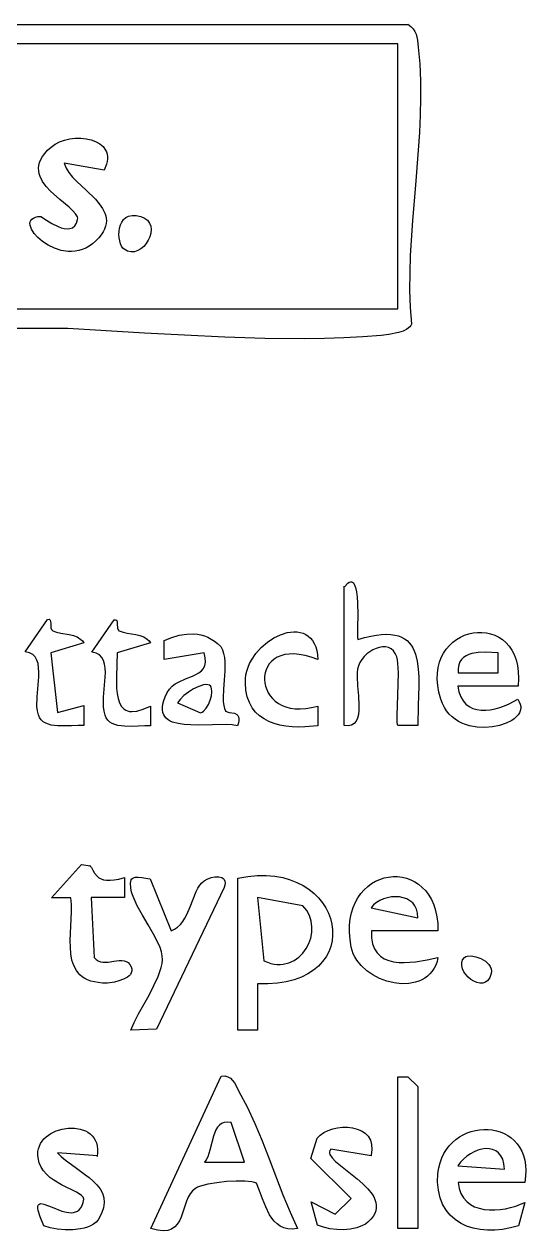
# Model space of a CAD drawing. Header units: millimetres. Extents: x 175 to 239, y 0 to 181.
# Drawn here: x 226.42 to 230.89, y 122.89 to 133.63 of the extents above; entities that cross this region are included whole.
import ezdxf

# ---------------------------------------------------------------- set-up
doc = ezdxf.new("R2010")
doc.units = ezdxf.units.MM
doc.layers.get('0').update_dxf_attribs({"linetype": 'CONTINUOUS'})

msp = doc.modelspace()

# ---------------------------------------------------------------- linework, layer by layer
at = {"color": 5}
msp.add_lwpolyline([(184.172819, 133.621636), (229.836409, 133.621636), (229.836409, 133.625164), (229.864225, 133.604796), (229.884971, 133.583271), (229.899847, 133.560423), (229.910052, 133.536087), (229.921241, 133.482289), (229.928132, 133.420552), (229.941721, 133.271975), (229.948706, 133.121428), (229.950006, 132.969176), (229.946542, 132.815483), (229.939233, 132.660611), (229.929, 132.504825), (229.903437, 132.191562), (229.877213, 131.877803), (229.857686, 131.565656), (229.852734, 131.410847), (229.852215, 131.257231), (229.857051, 131.105072), (229.868159, 130.954634), (229.862978, 130.941975), (229.854324, 130.930422), (229.828251, 130.910426), (229.793249, 130.894234), (229.752625, 130.881432), (229.667737, 130.864345), (229.600048, 130.855856), (229.434726, 130.843236), (229.265853, 130.834269), (229.093931, 130.828641), (228.919462, 130.826035), (228.564886, 130.828633), (228.206134, 130.83954), (227.847217, 130.856235), (227.492144, 130.876196), (226.809574, 130.915828), (184.172819, 130.915828)], dxfattribs=at)
for points in [[(229.748215, 133.448775), (184.352736, 133.448775), (184.292763, 131.092217), (229.748215, 131.092217), (229.748215, 133.448775)], [(227.13413, 132.32694), (226.777824, 132.386913), (226.794209, 132.344653), (226.819613, 132.303665), (226.852137, 132.263649), (226.889886, 132.224304), (226.973471, 132.146431), (227.055195, 132.067649), (227.090619, 132.027167), (227.119887, 131.985559), (227.141105, 131.942524), (227.148102, 131.920379), (227.152375, 131.897764), (227.153687, 131.874643), (227.1518, 131.850978), (227.146479, 131.826731), (227.137485, 131.801866), (227.124582, 131.776345), (227.107533, 131.750129), (227.0861, 131.723183), (227.060046, 131.695468), (227.031076, 131.669693), (227.00117, 131.648431), (226.970512, 131.631442), (226.939282, 131.618484), (226.907661, 131.609316), (226.875832, 131.603698), (226.843976, 131.601389), (226.812275, 131.602147), (226.750061, 131.611903), (226.690642, 131.631037), (226.635471, 131.657624), (226.586001, 131.689735), (226.543682, 131.725443), (226.509967, 131.762819), (226.486309, 131.799938), (226.474159, 131.83487), (226.472853, 131.850914), (226.474969, 131.865689), (226.480689, 131.878954), (226.490192, 131.890467), (226.503662, 131.899988), (226.52128, 131.907277), (226.543227, 131.912091), (226.569685, 131.91419), (226.62194, 131.881503), (226.669152, 131.85224), (226.723143, 131.824673), (226.750976, 131.81394), (226.778458, 131.806531), (226.804906, 131.80341), (226.829638, 131.805545), (226.851973, 131.813902), (226.871227, 131.829448), (226.88672, 131.853147), (226.897768, 131.885968), (226.898252, 131.897812), (226.895269, 131.910194), (226.880088, 131.936569), (226.854593, 131.965095), (226.821149, 131.99577), (226.739886, 132.06357), (226.655233, 132.139968), (226.617553, 132.181392), (226.586125, 132.224966), (226.563316, 132.270689), (226.555884, 132.294357), (226.551495, 132.318562), (226.550443, 132.343305), (226.553026, 132.368585), (226.559539, 132.394402), (226.570277, 132.420757), (226.585537, 132.44765), (226.605615, 132.47508), (226.630807, 132.503047), (226.661407, 132.531552), (226.696792, 132.556927), (226.737282, 132.577454), (226.781617, 132.593083), (226.828536, 132.603761), (226.876777, 132.609437), (226.925081, 132.610059), (226.972186, 132.605575), (227.016831, 132.595934), (227.057755, 132.581084), (227.093698, 132.560973), (227.123398, 132.53555), (227.145595, 132.504763), (227.153485, 132.487341), (227.159027, 132.46856), (227.162063, 132.448411), (227.162434, 132.42689), (227.159985, 132.403988), (227.154556, 132.3797), (227.13413, 132.32694)], [(227.310519, 131.621384), (227.29854, 131.632967), (227.287946, 131.649882), (227.279048, 131.67118), (227.272154, 131.695909), (227.267575, 131.723118), (227.265622, 131.751857), (227.266604, 131.781175), (227.270831, 131.810121), (227.278614, 131.837743), (227.290261, 131.863092), (227.306085, 131.885217), (227.326394, 131.903166), (227.351498, 131.915988), (227.381708, 131.922734), (227.417334, 131.922451), (227.458685, 131.91419), (227.493725, 131.89974), (227.519891, 131.879615), (227.53782, 131.854922), (227.548148, 131.826767), (227.551509, 131.796256), (227.54854, 131.764494), (227.539877, 131.732587), (227.526154, 131.701641), (227.508008, 131.672763), (227.486074, 131.647057), (227.460988, 131.62563), (227.433385, 131.609588), (227.403901, 131.600037), (227.373171, 131.598082), (227.341832, 131.604829), (227.310519, 131.621384)], [(229.271965, 128.619243), (229.301023, 128.650793), (229.313622, 128.659404), (229.325012, 128.663616), (229.335253, 128.663715), (229.344402, 128.659985), (229.352519, 128.65271), (229.359663, 128.642174), (229.371265, 128.612456), (229.379679, 128.573106), (229.385375, 128.526398), (229.388822, 128.474604), (229.390855, 128.364857), (229.389539, 128.262055), (229.388636, 128.184389), (229.389516, 128.160666), (229.391909, 128.150048), (229.451168, 128.166585), (229.506024, 128.17924), (229.556643, 128.188138), (229.60319, 128.193408), (229.64583, 128.195178), (229.684729, 128.193573), (229.720051, 128.188722), (229.751963, 128.180751), (229.78063, 128.169788), (229.806217, 128.155961), (229.828889, 128.139396), (229.848812, 128.120221), (229.866151, 128.098562), (229.881072, 128.074548), (229.893739, 128.048305), (229.904319, 128.019961), (229.919877, 127.957479), (229.929069, 127.888118), (229.933217, 127.812896), (229.933644, 127.732833), (229.928628, 127.562253), (229.924604, 127.38452), (229.748215, 127.38452), (229.744453, 127.394126), (229.742262, 127.412914), (229.7416, 127.473431), (229.748215, 127.653954), (229.752184, 127.852337), (229.748215, 127.935178), (229.743874, 127.968477), (229.737632, 127.994826), (229.724756, 128.025069), (229.707721, 128.048583), (229.687162, 128.065752), (229.663713, 128.076957), (229.638012, 128.082581), (229.610693, 128.083007), (229.582393, 128.078616), (229.553746, 128.069791), (229.525389, 128.056915), (229.497956, 128.04037), (229.472084, 128.020538), (229.448409, 127.997803), (229.427565, 127.972545), (229.410189, 127.945148), (229.396916, 127.915994), (229.388381, 127.885465), (229.384825, 127.854337), (229.38424, 127.818506), (229.388988, 127.736747), (229.396629, 127.648208), (229.401169, 127.560909), (229.400404, 127.520231), (229.396615, 127.482871), (229.389054, 127.44983), (229.376971, 127.422113), (229.359617, 127.400721), (229.336243, 127.386656), (229.306099, 127.380922), (229.268437, 127.38452), (229.268437, 128.622771)], [(226.675518, 128.22766), (226.710066, 128.213989), (226.746845, 128.205611), (226.822803, 128.194146), (226.859831, 128.185767), (226.894792, 128.172097), (226.926611, 128.150489), (226.941006, 128.135882), (226.954213, 128.118298), (226.657879, 128.030104), (226.717851, 127.500937), (226.954213, 127.560909), (226.954213, 127.38452), (226.902199, 127.384706), (226.843694, 127.38204), (226.78213, 127.379621), (226.720938, 127.380551), (226.66355, 127.387931), (226.637354, 127.395008), (226.613396, 127.40486), (226.592104, 127.417875), (226.573908, 127.434439), (226.559237, 127.454942), (226.548518, 127.47977), (226.539769, 127.515409), (226.535413, 127.55437), (226.536281, 127.639347), (226.551164, 127.817114), (226.552378, 127.858933), (226.550792, 127.898246), (226.545505, 127.934324), (226.53562, 127.966438), (226.520235, 127.993861), (226.498454, 128.015862), (226.469375, 128.031714), (226.432101, 128.040687), (226.629657, 128.326437), (226.644361, 128.328994), (226.652698, 128.322413), (226.65657, 128.309136), (226.657879, 128.291601), (226.660415, 128.253512), (226.665445, 128.237836), (226.675518, 128.22766)], [(227.268185, 128.22766), (227.302733, 128.213989), (227.339513, 128.205611), (227.41547, 128.194146), (227.452498, 128.185767), (227.487459, 128.172097), (227.519278, 128.150489), (227.533673, 128.135882), (227.54688, 128.118298), (227.250546, 128.030104), (227.243766, 127.819319), (227.244779, 127.71558), (227.249154, 127.667886), (227.257161, 127.624409), (227.269592, 127.586224), (227.287237, 127.554405), (227.310886, 127.530027), (227.32521, 127.520965), (227.341332, 127.514166), (227.359349, 127.509765), (227.379363, 127.507896), (227.425771, 127.512292), (227.481346, 127.528429), (227.54688, 127.557381), (227.54688, 127.380992), (227.494866, 127.381178), (227.436361, 127.378512), (227.374797, 127.376093), (227.313605, 127.377023), (227.256217, 127.384403), (227.230021, 127.39148), (227.206063, 127.401332), (227.184772, 127.414347), (227.166575, 127.430912), (227.151904, 127.451414), (227.141185, 127.476242), (227.132436, 127.511881), (227.12808, 127.550842), (227.128948, 127.635819), (227.143831, 127.813586), (227.145045, 127.855405), (227.143459, 127.894718), (227.138172, 127.930796), (227.128287, 127.962911), (227.112903, 127.990333), (227.091121, 128.012334), (227.062043, 128.028186), (227.024768, 128.037159), (227.222324, 128.32291), (227.237028, 128.325466), (227.245365, 128.318886), (227.249237, 128.305608), (227.250546, 128.288073), (227.253082, 128.249984), (227.258112, 128.234309), (227.268185, 128.224132)], [(229.035603, 127.970132), (228.97644, 127.991695), (228.921308, 128.007044), (228.870184, 128.016576), (228.823048, 128.020692), (228.779877, 128.019789), (228.740652, 128.014268), (228.70535, 128.004528), (228.673951, 127.990967), (228.646432, 127.973986), (228.622773, 127.953983), (228.602952, 127.931357), (228.586948, 127.906507), (228.57474, 127.879834), (228.566306, 127.851736), (228.561625, 127.822611), (228.560676, 127.792861), (228.563437, 127.762882), (228.569887, 127.733076), (228.580005, 127.703841), (228.593769, 127.675576), (228.611159, 127.64868), (228.632152, 127.623553), (228.656728, 127.600594), (228.684865, 127.580202), (228.716541, 127.562776), (228.751737, 127.548715), (228.790429, 127.538419), (228.832597, 127.532287), (228.87822, 127.530718), (228.927276, 127.534111), (228.979744, 127.542866), (229.035603, 127.557381), (229.035603, 127.380992), (228.920034, 127.371174), (228.86266, 127.370303), (228.806242, 127.372559), (228.751292, 127.378266), (228.698321, 127.387751), (228.647841, 127.40134), (228.600363, 127.419357), (228.5564, 127.442128), (228.516461, 127.469979), (228.48106, 127.503235), (228.450708, 127.542223), (228.425916, 127.587267), (228.407197, 127.638692), (228.39506, 127.696826), (228.390019, 127.761992), (228.3909, 127.798093), (228.39537, 127.833551), (228.403196, 127.868238), (228.414142, 127.902029), (228.427974, 127.934796), (228.444458, 127.966414), (228.484443, 128.025694), (228.53222, 128.078855), (228.585915, 128.124885), (228.64365, 128.162771), (228.703551, 128.1915), (228.763741, 128.210059), (228.793358, 128.215208), (228.822345, 128.217434), (228.850465, 128.216612), (228.877486, 128.212615), (228.903172, 128.205315), (228.927289, 128.194587), (228.949603, 128.180303), (228.969878, 128.162337), (228.987882, 128.140563), (229.003378, 128.114853), (229.016132, 128.085082), (229.025911, 128.051122), (229.03248, 128.012848), (229.035603, 127.970132)], [(228.217158, 127.51152), (228.227921, 127.50403), (228.247034, 127.500551), (228.294769, 127.492558), (228.315619, 127.481513), (228.323589, 127.4728), (228.329275, 127.461415), (228.332192, 127.446949), (228.331852, 127.428996), (228.327772, 127.407147), (228.319464, 127.380992), (228.273539, 127.388467), (228.220286, 127.391844), (228.098867, 127.391079), (227.969345, 127.388248), (227.905964, 127.389041), (227.845859, 127.392898), (227.790798, 127.401014), (227.742548, 127.414582), (227.721529, 127.423783), (227.702876, 127.434795), (227.686809, 127.447767), (227.673549, 127.462848), (227.663318, 127.480187), (227.656336, 127.499933), (227.652824, 127.522237), (227.653003, 127.547246), (227.657093, 127.57511), (227.665317, 127.605979), (227.677895, 127.640001), (227.695047, 127.677326), (227.714118, 127.707526), (227.737649, 127.732564), (227.764725, 127.753313), (227.794431, 127.770647), (227.858076, 127.798559), (227.921266, 127.823288), (227.950403, 127.836642), (227.976683, 127.85182), (227.999191, 127.869696), (228.017012, 127.891142), (228.029231, 127.917033), (228.034933, 127.948241), (228.033205, 127.985641), (228.02313, 128.030104), (227.666824, 127.970132), (227.666824, 128.139465), (227.735092, 128.166564), (227.802203, 128.186263), (227.867991, 128.197446), (227.93229, 128.198996), (227.96383, 128.19581), (227.994936, 128.189798), (228.025587, 128.180819), (228.055762, 128.168735), (228.085442, 128.153405), (228.114604, 128.13469), (228.14323, 128.112451), (228.171297, 128.086548), (228.186113, 128.056448), (228.196563, 128.023345), (228.203241, 127.987709), (228.20674, 127.950012), (228.206582, 127.870313), (228.200842, 127.78801), (228.194276, 127.706864), (228.191637, 127.630638), (228.193276, 127.595545), (228.19768, 127.563093), (228.205442, 127.533752), (228.217158, 127.507992)], [(230.817132, 127.73377), (230.28091, 127.73377), (230.291155, 127.682892), (230.306982, 127.639781), (230.327853, 127.604018), (230.353229, 127.575185), (230.382575, 127.552864), (230.415351, 127.536635), (230.451022, 127.52608), (230.489049, 127.520781), (230.528895, 127.520318), (230.570022, 127.524274), (230.611894, 127.532229), (230.653973, 127.543766), (230.69572, 127.558466), (230.7366, 127.575909), (230.813605, 127.617353), (230.827851, 127.595967), (230.837041, 127.574875), (230.841449, 127.554187), (230.841351, 127.53401), (230.837024, 127.514453), (230.828743, 127.495624), (230.816784, 127.477633), (230.801423, 127.460588), (230.782935, 127.444596), (230.761597, 127.429768), (230.711471, 127.404033), (230.653253, 127.384251), (230.58915, 127.371291), (230.521366, 127.36602), (230.45211, 127.369306), (230.383588, 127.382019), (230.350292, 127.392181), (230.318007, 127.405025), (230.287008, 127.42066), (230.257572, 127.439194), (230.229974, 127.460735), (230.204491, 127.485392), (230.181397, 127.513274), (230.160969, 127.54449), (230.143484, 127.579146), (230.129215, 127.617353), (230.112145, 127.680285), (230.101672, 127.74005), (230.097384, 127.796584), (230.098871, 127.849822), (230.105722, 127.899698), (230.117526, 127.946148), (230.133872, 127.989105), (230.154351, 128.028505), (230.178549, 128.064283), (230.206058, 128.096373), (230.236466, 128.12471), (230.269362, 128.149228), (230.304335, 128.169864), (230.340975, 128.18655), (230.378871, 128.199222), (230.417611, 128.207816), (230.456786, 128.212265), (230.495984, 128.212504), (230.534794, 128.208468), (230.572806, 128.200092), (230.609609, 128.18731), (230.644791, 128.170058), (230.677943, 128.14827), (230.708653, 128.121881), (230.736511, 128.090826), (230.761105, 128.055039), (230.782025, 128.014455), (230.79886, 127.969008), (230.811199, 127.918635), (230.818631, 127.863269), (230.820746, 127.802845), (230.817132, 127.737298)], [(230.640743, 128.030104), (230.523555, 128.035285), (230.462273, 128.033204), (230.404382, 128.02393), (230.377922, 128.01564), (230.353767, 128.004403), (230.332402, 127.989839), (230.314313, 127.971565), (230.299987, 127.949197), (230.289908, 127.922355), (230.284563, 127.890655), (230.284437, 127.853715), (230.640743, 127.853715), (230.640743, 128.030104)], [(228.083102, 127.73377), (228.070938, 127.742261), (228.0559, 127.746793), (228.038423, 127.747707), (228.018941, 127.745346), (227.975698, 127.732158), (227.929644, 127.709958), (227.884251, 127.681474), (227.842993, 127.649434), (227.809341, 127.616568), (227.786769, 127.585603), (227.99138, 127.497409), (228.005548, 127.503164), (228.0189, 127.512195), (228.042864, 127.538309), (228.062694, 127.572195), (228.077811, 127.610298), (228.087636, 127.649062), (228.091591, 127.684933), (228.089097, 127.714354), (228.085251, 127.725535), (228.079575, 127.73377)], [(227.007129, 126.135686), (227.020173, 126.120575), (227.032761, 126.096825), (227.048739, 126.069023), (227.071952, 126.041759), (227.087473, 126.029762), (227.106245, 126.01962), (227.128747, 126.011908), (227.155462, 126.007197), (227.186868, 126.006063), (227.223447, 126.009078), (227.26568, 126.016817), (227.314046, 126.029852), (227.314046, 125.853463), (227.017713, 125.853463), (227.045935, 125.320768), (227.061828, 125.302144), (227.080145, 125.289349), (227.100498, 125.281515), (227.122499, 125.277774), (227.169897, 125.279096), (227.219237, 125.286373), (227.26742, 125.292656), (227.290109, 125.293256), (227.311345, 125.291003), (227.330742, 125.285029), (227.347912, 125.274466), (227.362466, 125.258447), (227.374019, 125.236102), (227.379238, 125.217075), (227.379393, 125.199646), (227.375042, 125.183756), (227.366743, 125.169349), (227.355053, 125.156369), (227.340532, 125.144758), (227.305227, 125.125418), (227.265291, 125.110872), (227.22519, 125.100668), (227.162352, 125.091463), (227.12024, 125.092437), (227.081774, 125.09595), (227.046794, 125.101894), (227.015143, 125.110163), (226.986662, 125.120648), (226.961193, 125.133243), (226.938579, 125.147841), (226.918659, 125.164333), (226.901277, 125.182614), (226.886275, 125.202576), (226.862773, 125.247112), (226.846888, 125.297085), (226.837355, 125.351636), (226.832907, 125.409909), (226.832277, 125.471044), (226.83741, 125.598471), (226.842626, 125.727056), (226.8421, 125.789638), (226.837796, 125.849935), (226.664935, 125.849935), (226.933046, 126.146269), (227.010657, 126.135686)], [(227.543352, 126.019269), (227.730324, 125.55713), (227.76082, 125.571113), (227.787761, 125.59012), (227.81156, 125.613467), (227.83263, 125.640474), (227.851385, 125.670456), (227.868239, 125.702733), (227.897894, 125.771442), (227.952575, 125.90638), (227.967692, 125.935619), (227.984214, 125.961694), (228.002556, 125.983926), (228.02313, 126.00163), (228.051697, 126.017574), (228.084977, 126.029963), (228.119745, 126.037225), (228.152776, 126.03779), (228.180847, 126.030087), (228.192014, 126.022643), (228.200732, 126.012544), (228.206597, 125.999592), (228.209207, 125.983592), (228.208158, 125.964345), (228.203047, 125.941658), (227.599797, 124.68224), (227.370491, 124.671657), (227.40056, 124.741034), (227.440385, 124.817894), (227.532769, 124.984306), (227.577059, 125.06898), (227.614569, 125.15138), (227.641165, 125.229067), (227.649079, 125.265381), (227.652713, 125.299602), (227.651017, 125.33367), (227.64377, 125.369579), (227.631707, 125.407099), (227.615561, 125.446005), (227.573958, 125.527061), (227.524831, 125.610928), (227.47405, 125.695788), (227.427487, 125.779821), (227.39101, 125.861208), (227.378389, 125.900341), (227.370491, 125.93813), (227.367638, 125.980684), (227.369793, 125.996607), (227.374129, 126.009347), (227.38049, 126.019193), (227.388722, 126.026435), (227.410178, 126.034262), (227.437257, 126.035144), (227.468717, 126.031396), (227.539824, 126.019269)], [(228.322992, 126.026325), (228.412067, 126.041504), (228.496668, 126.049), (228.576703, 126.049292), (228.652081, 126.042861), (228.72271, 126.030187), (228.788498, 126.011752), (228.849354, 125.988035), (228.905186, 125.959517), (228.955901, 125.926679), (229.001409, 125.890002), (229.041617, 125.849966), (229.076435, 125.807051), (229.105769, 125.761738), (229.129529, 125.714509), (229.147622, 125.665842), (229.159957, 125.61622), (229.166443, 125.566122), (229.166987, 125.51603), (229.161498, 125.466423), (229.149884, 125.417782), (229.132053, 125.370589), (229.107914, 125.325323), (229.077375, 125.282465), (229.040344, 125.242496), (228.996729, 125.205896), (228.946439, 125.173146), (228.889382, 125.144726), (228.825466, 125.121118), (228.7546, 125.102801), (228.676691, 125.090257), (228.591649, 125.083965), (228.499381, 125.084407), (228.499381, 124.671657), (228.322992, 124.671657), (228.322992, 126.026325)], [(230.104521, 125.55713), (229.511854, 125.55713), (229.51289, 125.494518), (229.522127, 125.441202), (229.538836, 125.396558), (229.56229, 125.35996), (229.591758, 125.330782), (229.626513, 125.308401), (229.665826, 125.292189), (229.708968, 125.281522), (229.755211, 125.275775), (229.803826, 125.274322), (229.854084, 125.276538), (229.905256, 125.281797), (230.007431, 125.298947), (230.104521, 125.320768), (230.095666, 125.285017), (230.083791, 125.252462), (230.069097, 125.223031), (230.05179, 125.196655), (230.032072, 125.173264), (230.010147, 125.152786), (229.986217, 125.135152), (229.960488, 125.120291), (229.933162, 125.108133), (229.904442, 125.098607), (229.843637, 125.08717), (229.7797, 125.085417), (229.71426, 125.092786), (229.648944, 125.108711), (229.585379, 125.132632), (229.525194, 125.163983), (229.470016, 125.202202), (229.421474, 125.246725), (229.381195, 125.29699), (229.364663, 125.3241), (229.350806, 125.352433), (229.33983, 125.38192), (229.331937, 125.412491), (229.321437, 125.480749), (229.316816, 125.54527), (229.317709, 125.606016), (229.323751, 125.662949), (229.334579, 125.716033), (229.349827, 125.765229), (229.369132, 125.810501), (229.39213, 125.85181), (229.418455, 125.889119), (229.447744, 125.922391), (229.479632, 125.951588), (229.513755, 125.976674), (229.549749, 125.997609), (229.58725, 126.014358), (229.625892, 126.026882), (229.665312, 126.035144), (229.705146, 126.039106), (229.745028, 126.038732), (229.784596, 126.033983), (229.823483, 126.024822), (229.861327, 126.011212), (229.897763, 125.993115), (229.932426, 125.970494), (229.964953, 125.943311), (229.994978, 125.911529), (230.022138, 125.875111), (230.046068, 125.834018), (230.066404, 125.788213), (230.082782, 125.73766), (230.094837, 125.682319), (230.102204, 125.622155), (230.104521, 125.55713)], [(229.924604, 125.673546), (229.922874, 125.713914), (229.914241, 125.749104), (229.899489, 125.77923), (229.879404, 125.804405), (229.854772, 125.824743), (229.826377, 125.840358), (229.795006, 125.851363), (229.761444, 125.857873), (229.726476, 125.86), (229.690888, 125.857859), (229.655466, 125.851563), (229.620994, 125.841226), (229.588259, 125.826962), (229.558045, 125.808884), (229.531139, 125.787106), (229.508326, 125.761741), (229.924604, 125.673546)], [(228.901548, 125.77938), (228.499381, 125.853463), (228.555825, 125.289018), (228.586283, 125.276488), (228.6161, 125.26724), (228.645212, 125.261127), (228.673558, 125.257999), (228.701074, 125.257708), (228.727698, 125.260105), (228.77802, 125.272372), (228.824022, 125.293609), (228.865202, 125.322629), (228.901059, 125.358242), (228.931093, 125.399262), (228.954801, 125.444497), (228.971683, 125.492761), (228.981237, 125.542865), (228.982962, 125.59362), (228.976357, 125.643838), (228.96092, 125.692329), (228.936151, 125.737906), (228.92011, 125.75923), (228.901548, 125.77938)], [(230.340882, 125.320768), (230.350823, 125.327477), (230.36435, 125.331772), (230.399642, 125.333391), (230.441713, 125.326163), (230.485521, 125.310626), (230.526022, 125.287317), (230.543455, 125.272915), (230.558171, 125.256772), (230.569538, 125.238955), (230.576926, 125.219531), (230.579705, 125.198566), (230.577243, 125.176129), (230.565171, 125.140469), (230.548132, 125.114917), (230.527115, 125.098584), (230.503105, 125.090581), (230.47709, 125.090019), (230.450057, 125.09601), (230.422993, 125.107665), (230.396885, 125.124095), (230.372721, 125.14441), (230.351486, 125.167723), (230.334168, 125.193145), (230.321755, 125.219786), (230.315232, 125.246757), (230.315588, 125.273171), (230.323809, 125.298138), (230.340882, 125.320768)], [(228.855686, 122.907767), (228.810018, 122.902943), (228.769311, 122.905224), (228.733151, 122.913944), (228.701126, 122.928437), (228.672821, 122.948035), (228.647823, 122.972073), (228.625719, 122.999882), (228.606096, 123.030798), (228.572637, 123.09928), (228.544139, 123.172185), (228.517295, 123.24418), (228.488797, 123.309934), (228.471456, 123.317596), (228.447801, 123.323445), (228.385058, 123.330053), (228.307599, 123.330459), (228.22245, 123.325368), (228.136639, 123.31548), (228.057195, 123.3015), (227.991146, 123.28413), (227.96534, 123.274393), (227.945519, 123.264072), (227.919804, 123.243134), (227.898879, 123.216785), (227.881748, 123.186147), (227.867412, 123.152341), (227.843138, 123.079711), (227.818078, 123.007867), (227.80276, 122.975043), (227.784254, 122.94578), (227.761562, 122.921198), (227.733687, 122.90242), (227.699631, 122.890566), (227.658398, 122.886758), (227.608989, 122.892118), (227.550408, 122.907767), (228.174825, 124.262434), (228.206678, 124.265211), (228.23386, 124.258851), (228.25699, 124.245133), (228.276689, 124.225834), (228.293577, 124.202731), (228.308274, 124.177602), (228.333575, 124.128379), (228.406218, 123.990995), (228.47419, 123.842904), (228.538772, 123.687289), (228.601245, 123.527333), (228.724993, 123.207132), (228.788831, 123.053253), (228.855686, 122.907767)], [(229.924606, 122.907765), (229.748217, 122.907765), (229.748217, 124.258906), (229.836412, 124.258906), (229.924606, 124.170711), (229.924606, 122.907765)], [(228.263019, 123.849684), (228.229979, 123.8539), (228.201931, 123.851165), (228.178327, 123.842219), (228.158619, 123.827801), (228.14226, 123.808649), (228.128702, 123.785502), (228.107797, 123.73018), (228.075496, 123.604117), (228.055335, 123.545199), (228.042335, 123.519355), (228.026658, 123.496906), (228.382964, 123.496906), (228.263019, 123.849684)], [(227.074157, 123.55335), (226.717851, 123.581573), (226.75255, 123.547437), (226.791053, 123.514862), (226.874838, 123.452698), (226.959945, 123.391693), (227.000101, 123.360564), (227.037116, 123.328454), (227.06983, 123.294939), (227.097088, 123.259594), (227.117731, 123.221996), (227.130602, 123.181721), (227.134543, 123.138345), (227.128397, 123.091445), (227.111006, 123.040597), (227.081213, 122.985378), (227.0616, 122.965017), (227.038742, 122.947509), (227.013031, 122.93273), (226.98486, 122.920555), (226.954623, 122.91086), (226.922711, 122.903522), (226.855435, 122.895419), (226.786175, 122.895254), (226.718072, 122.902034), (226.654269, 122.914767), (226.597907, 122.932461), (226.565166, 123.010809), (226.547815, 123.06662), (226.544371, 123.087016), (226.544127, 123.102908), (226.546868, 123.114672), (226.552376, 123.122686), (226.560438, 123.127324), (226.570837, 123.128965), (226.597783, 123.12476), (226.670226, 123.096944), (226.755899, 123.06334), (226.799381, 123.0519), (226.840993, 123.048051), (226.860558, 123.049915), (226.879008, 123.054806), (226.896127, 123.063101), (226.9117, 123.075178), (226.925511, 123.091411), (226.937344, 123.112179), (226.946983, 123.137857), (226.954213, 123.168822), (226.946516, 123.185423), (226.931999, 123.201082), (226.911611, 123.216184), (226.886303, 123.23111), (226.754893, 123.296704), (226.684393, 123.33839), (226.651271, 123.362793), (226.620837, 123.39008), (226.594042, 123.420633), (226.571834, 123.454834), (226.555167, 123.493066), (226.54499, 123.535711), (226.542643, 123.564437), (226.544033, 123.591719), (226.548908, 123.61752), (226.557014, 123.6418), (226.568099, 123.664522), (226.58191, 123.685648), (226.598196, 123.70514), (226.616703, 123.722959), (226.659372, 123.753429), (226.707895, 123.776751), (226.760253, 123.792622), (226.814424, 123.800736), (226.868389, 123.800789), (226.920127, 123.792475), (226.967617, 123.775489), (226.989137, 123.76365), (227.008838, 123.749528), (227.026467, 123.733086), (227.041771, 123.714286), (227.054497, 123.693089), (227.064394, 123.669457), (227.071208, 123.643353), (227.074687, 123.614738), (227.074578, 123.583574), (227.070629, 123.549823)], [(229.508326, 123.55335), (229.15202, 123.613323), (229.142678, 123.60261), (229.138225, 123.590995), (229.138297, 123.578507), (229.142532, 123.565174), (229.162043, 123.536087), (229.193857, 123.503961), (229.282803, 123.431504), (229.386176, 123.349621), (229.436026, 123.305713), (229.480786, 123.260131), (229.517556, 123.213102), (229.532039, 123.189116), (229.543438, 123.164854), (229.55139, 123.140343), (229.555533, 123.115613), (229.555504, 123.090691), (229.550942, 123.065607), (229.541483, 123.040389), (229.526765, 123.015064), (229.506426, 122.989662), (229.480104, 122.964211), (229.457941, 122.947655), (229.433939, 122.933625), (229.381326, 122.912672), (229.324082, 122.900401), (229.264027, 122.89586), (229.20298, 122.8981), (229.14276, 122.906168), (229.085185, 122.919115), (229.032075, 122.935989), (228.975631, 123.144128), (229.190826, 123.034767), (229.331937, 123.175878), (228.972103, 123.532184), (229.028548, 123.712101), (229.055679, 123.739155), (229.088665, 123.762013), (229.126332, 123.78053), (229.167509, 123.794562), (229.211022, 123.803964), (229.255697, 123.808591), (229.300362, 123.808298), (229.343843, 123.802941), (229.384968, 123.792375), (229.422564, 123.776455), (229.455456, 123.755037), (229.482474, 123.727976), (229.502442, 123.695127), (229.514189, 123.656345), (229.516541, 123.611486), (229.508326, 123.560406)], [(230.877105, 123.316989), (230.284437, 123.316989), (230.292993, 123.263926), (230.308891, 123.218253), (230.331373, 123.179587), (230.359678, 123.147545), (230.393049, 123.121747), (230.430723, 123.101808), (230.471943, 123.087347), (230.515948, 123.077982), (230.561979, 123.073329), (230.609276, 123.073007), (230.657079, 123.076633), (230.704629, 123.083825), (230.751166, 123.0942), (230.795931, 123.107376), (230.838164, 123.12297), (230.877105, 123.1406), (230.82066, 122.932461), (230.749947, 122.912537), (230.679776, 122.899078), (230.610774, 122.892099), (230.543564, 122.891616), (230.478773, 122.897644), (230.417026, 122.910199), (230.358947, 122.929296), (230.305163, 122.954951), (230.256299, 122.987179), (230.212979, 123.025995), (230.17583, 123.071416), (230.145476, 123.123457), (230.122543, 123.182133), (230.107656, 123.24746), (230.10144, 123.319453), (230.104521, 123.398128), (230.111693, 123.447416), (230.12308, 123.493413), (230.13837, 123.536112), (230.157251, 123.575509), (230.179411, 123.611599), (230.204538, 123.644377), (230.23232, 123.673837), (230.262444, 123.699974), (230.294599, 123.722783), (230.328474, 123.742259), (230.363755, 123.758397), (230.400131, 123.771191), (230.43729, 123.780636), (230.47492, 123.786728), (230.512708, 123.789461), (230.550344, 123.78883), (230.587515, 123.784829), (230.623908, 123.777454), (230.659212, 123.766699), (230.693116, 123.75256), (230.725306, 123.73503), (230.755471, 123.714106), (230.783299, 123.689781), (230.808478, 123.66205), (230.830696, 123.630909), (230.849641, 123.596352), (230.865001, 123.558374), (230.876464, 123.51697), (230.883718, 123.472135), (230.88645, 123.423863), (230.88435, 123.372149), (230.877105, 123.316989)], [(230.697188, 123.436934), (230.691466, 123.483953), (230.680024, 123.523371), (230.663508, 123.555523), (230.642562, 123.580746), (230.617834, 123.599374), (230.589969, 123.611745), (230.559614, 123.618193), (230.527413, 123.619055), (230.494014, 123.614667), (230.460062, 123.605364), (230.426202, 123.591483), (230.393082, 123.57336), (230.361347, 123.551329), (230.331642, 123.525728), (230.304615, 123.496891), (230.28091, 123.465156), (230.697188, 123.436934)]]:
    msp.add_lwpolyline(points, close=True, dxfattribs=at)

doc.saveas('drawing.dxf')
